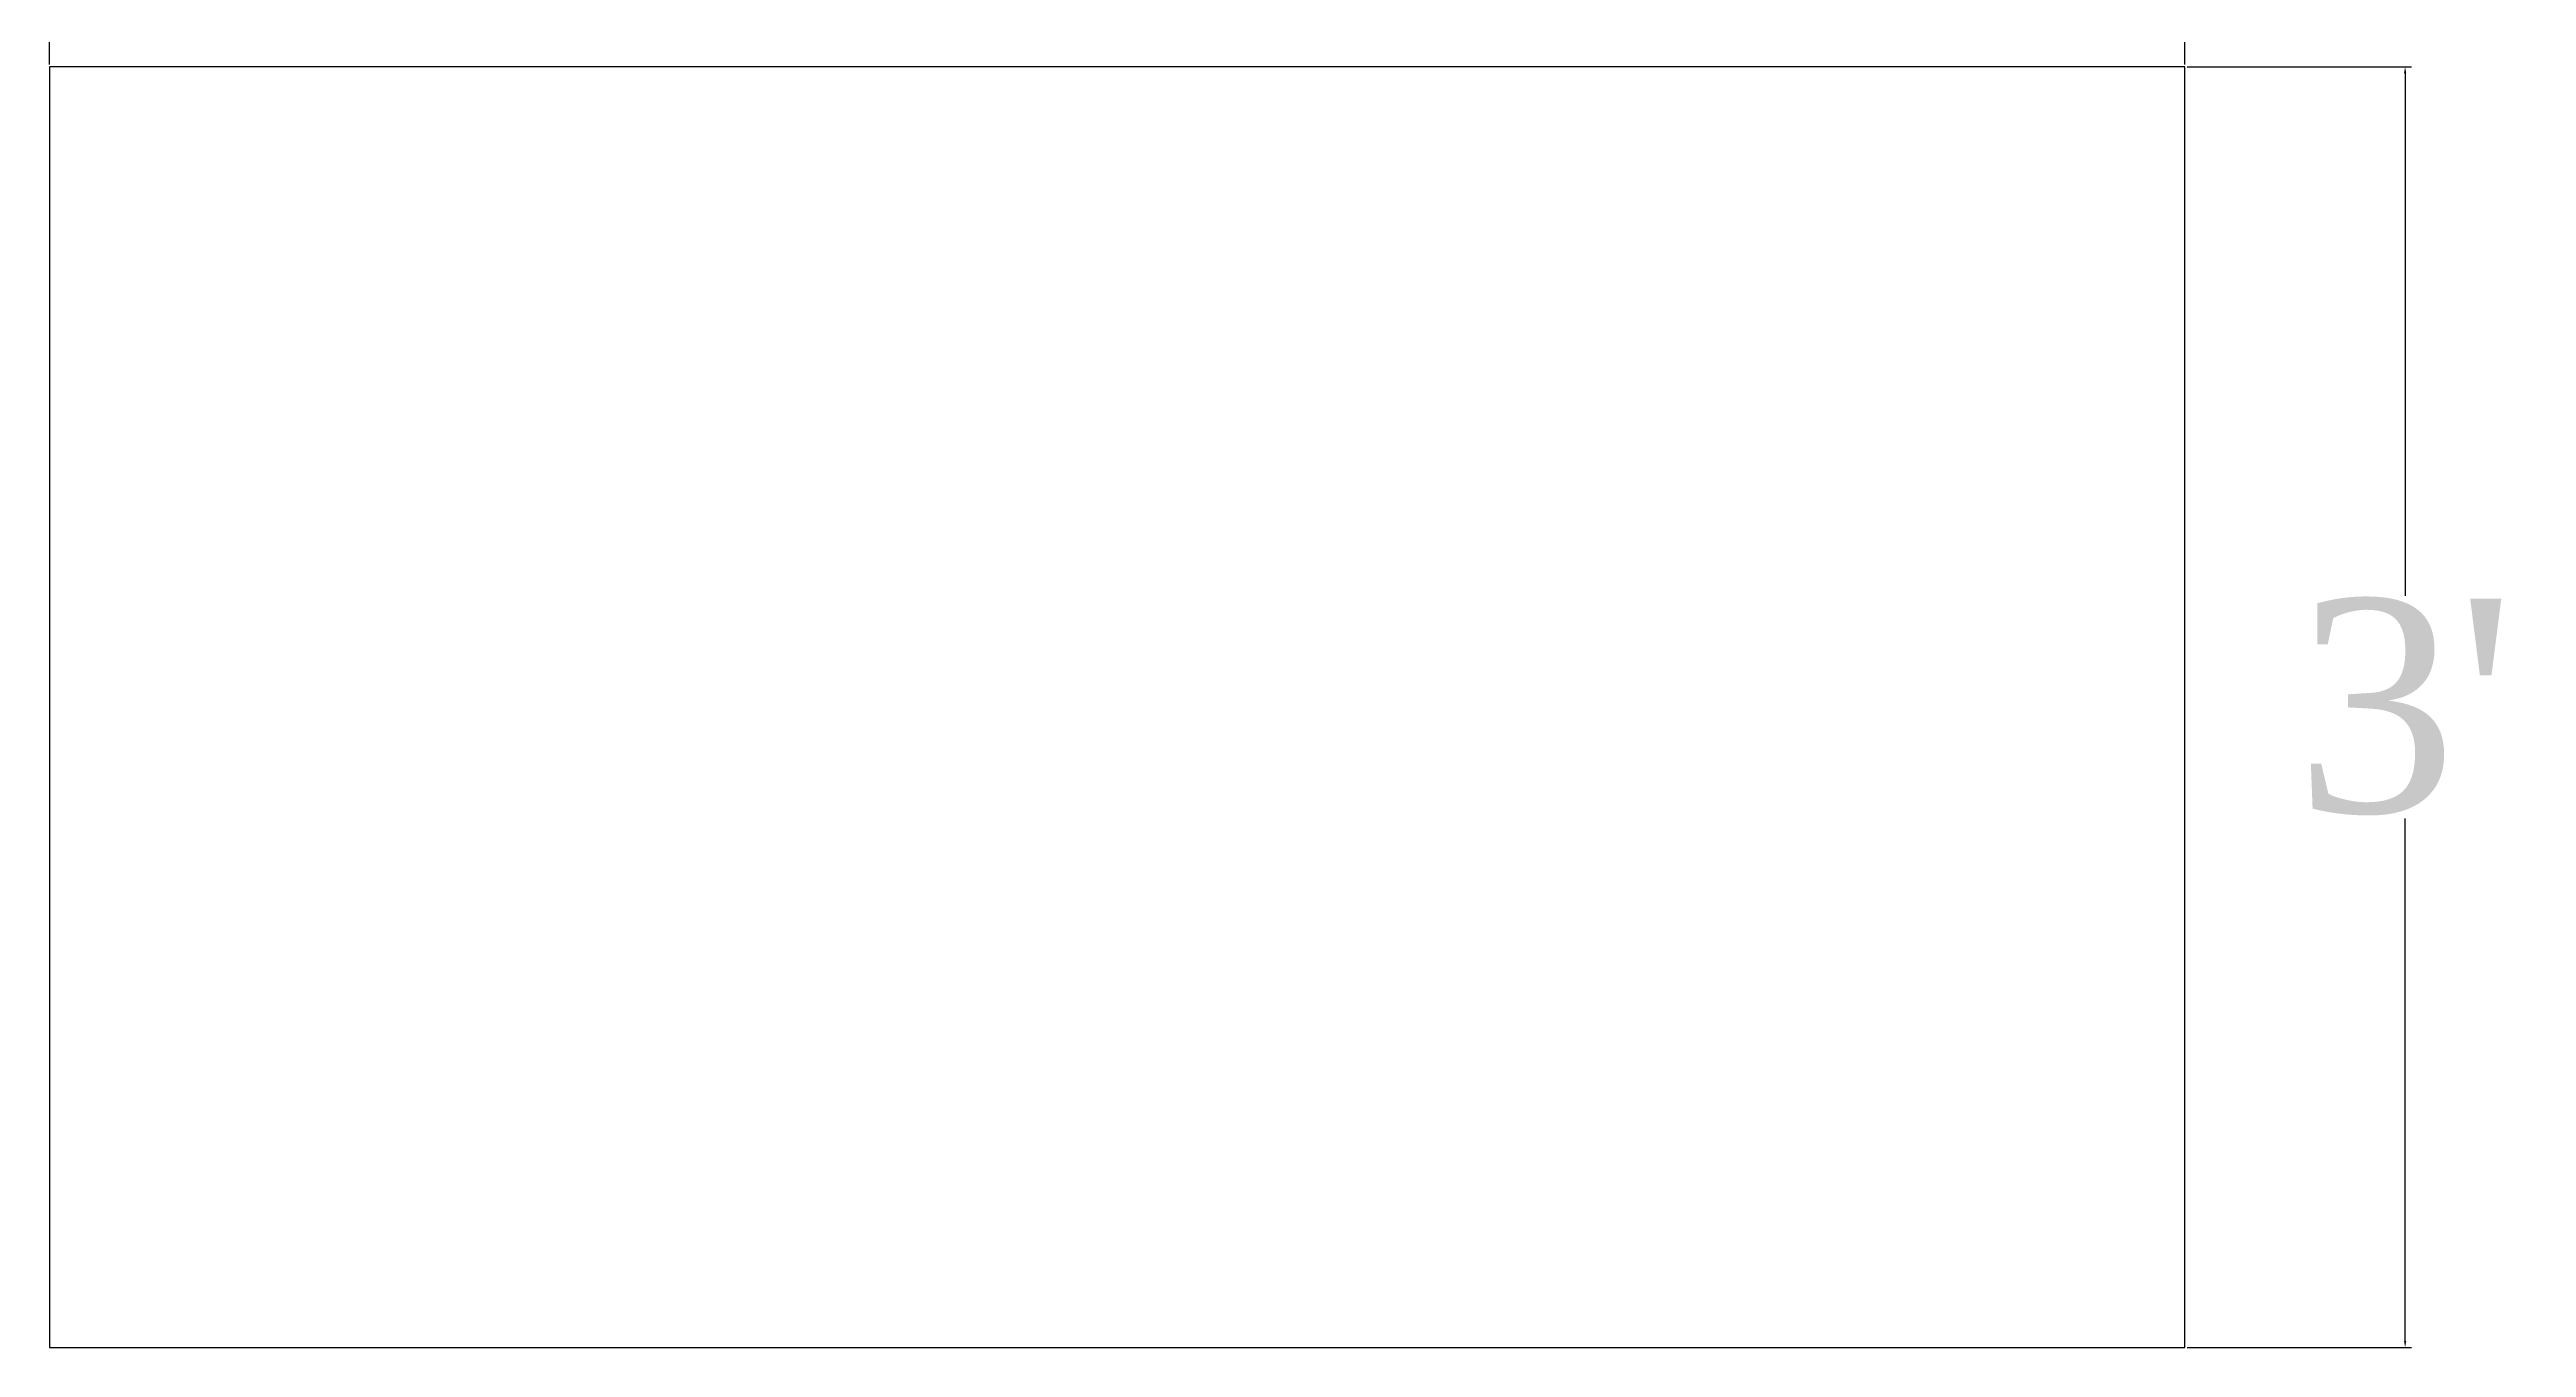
# Model space of a CAD drawing. Header units: inches. Extents: x -97 to 379, y 139 to 535.
# Drawn here: x -32.6 to 37, y 410.7 to 447.2 of the extents above; entities that cross this region are included whole.
import ezdxf

# ---------------------------------------------------------------- set-up
doc = ezdxf.new("R2010")
doc.units = ezdxf.units.IN
doc.header["$MEASUREMENT"] = 0
doc.layers.add('Dimension', color=14, linetype='Continuous')
doc.layers.add('table', color=202, linetype='Continuous')
doc.styles.add('Annotative', font='Times New Roman.ttf', dxfattribs={"height": 6})
doc.dimstyles.new('textstyle1', dxfattribs={"dimtxt": 0.18, "dimasz": 0.18, "dimexe": 0.18, "dimexo": 0.0625, "dimgap": 0.09, "dimtad": 0, "dimtih": 1, "dimtoh": 1, "dimdec": 4, "dimzin": 0, "dimdsep": 46, "dimlunit": 4, "dimtxsty": 'Annotative', "dimcen": 0.09, "dimadec": 0, "dimazin": 0, "dimtfac": 1, "dimtdec": 4, "dimtofl": 0, "dimtmove": 0, "dimatfit": 3, "dimfxl": 1, "dimtolj": 1, "dimtzin": 0, "dimarcsym": 0})

# ---------------------------------------------------------------- blocks, each defined once
blk = doc.blocks.new('*D23')
at = {"layer": 'Defpoints', "color": 0, "transparency": 16777216}
for p in [(27.403, 452.769), (-32.597, 446.705), (27.403, 446.705)]:
    blk.add_point(p, dxfattribs=at)
at = {"layer": 'Dimension', "color": 0, "lineweight": -2, "transparency": 16777216}
for p, q in [((-32.597, 446.768), (-32.597, 452.949)), ((-32.417, 452.769), (-5.283, 452.769)), ((27.223, 452.769), (0.088, 452.769)), ((27.403, 446.768), (27.403, 452.949))]:
    blk.add_line(p, q, dxfattribs=at)
at = {"layer": 'Dimension', "color": 0, "transparency": 16777216}
for points in [[(-32.417, 452.799), (-32.417, 452.739), (-32.597, 452.769)], [(27.223, 452.799), (27.223, 452.739), (27.403, 452.769)]]:
    blk.add_solid(points, dxfattribs=at)
at = {"layer": 'Dimension', "color": 0, "transparency": 16777216, "insert": (-2.597, 452.769), "char_height": 6, "attachment_point": 5, "style": 'Annotative'}
blk.add_mtext("\\A1;5'", dxfattribs=at)
blk = doc.blocks.new('*D24')
at = {"layer": 'Defpoints', "color": 0, "transparency": 16777216}
for p in [(27.403, 446.705), (33.594, 446.705), (27.403, 410.705)]:
    blk.add_point(p, dxfattribs=at)
at = {"layer": 'Dimension', "color": 0, "lineweight": -2, "transparency": 16777216}
for p, q in [((27.465, 446.705), (33.774, 446.705)), ((33.594, 446.525), (33.594, 431.838)), ((33.594, 410.885), (33.594, 425.572)), ((27.465, 410.705), (33.774, 410.705))]:
    blk.add_line(p, q, dxfattribs=at)
at = {"layer": 'Dimension', "color": 0, "transparency": 16777216}
for points in [[(33.564, 446.525), (33.624, 446.525), (33.594, 446.705)], [(33.564, 410.885), (33.624, 410.885), (33.594, 410.705)]]:
    blk.add_solid(points, dxfattribs=at)
at = {"layer": 'Dimension', "color": 0, "transparency": 16777216, "insert": (33.594, 428.705), "char_height": 6, "attachment_point": 5, "style": 'Annotative'}
blk.add_mtext("\\A1;3'", dxfattribs=at)

msp = doc.modelspace()

# ---------------------------------------------------------------- linework, layer by layer
at = {"layer": 'table', "color": 202}
msp.add_lwpolyline([(-32.59726, 410.70515), (27.40274, 410.70515), (27.40274, 446.70515), (-32.59726, 446.70515)], close=True, dxfattribs=at)

# ---------------------------------------------------------------- dimensions: what is measured, and where the dimension line sits
at = {"layer": 'Dimension', "color": 44}
dim = msp.add_linear_dim(base=(27.40274, 452.7692), p1=(-32.59726, 446.70515), p2=(27.40274, 446.70515), dimstyle='textstyle1', dxfattribs=at)
dim.commit()
dim.dimension.update_dxf_attribs({"geometry": '*D23', "text_midpoint": (-2.59726, 452.7692)})
dim = msp.add_linear_dim(base=(33.59449, 446.70515), p1=(27.40274, 410.70515), p2=(27.40274, 446.70515), angle=90, dimstyle='textstyle1', dxfattribs=at)
dim.commit()
dim.dimension.update_dxf_attribs({"geometry": '*D24', "text_midpoint": (33.59449, 428.70515)})

doc.saveas('drawing.dxf')
